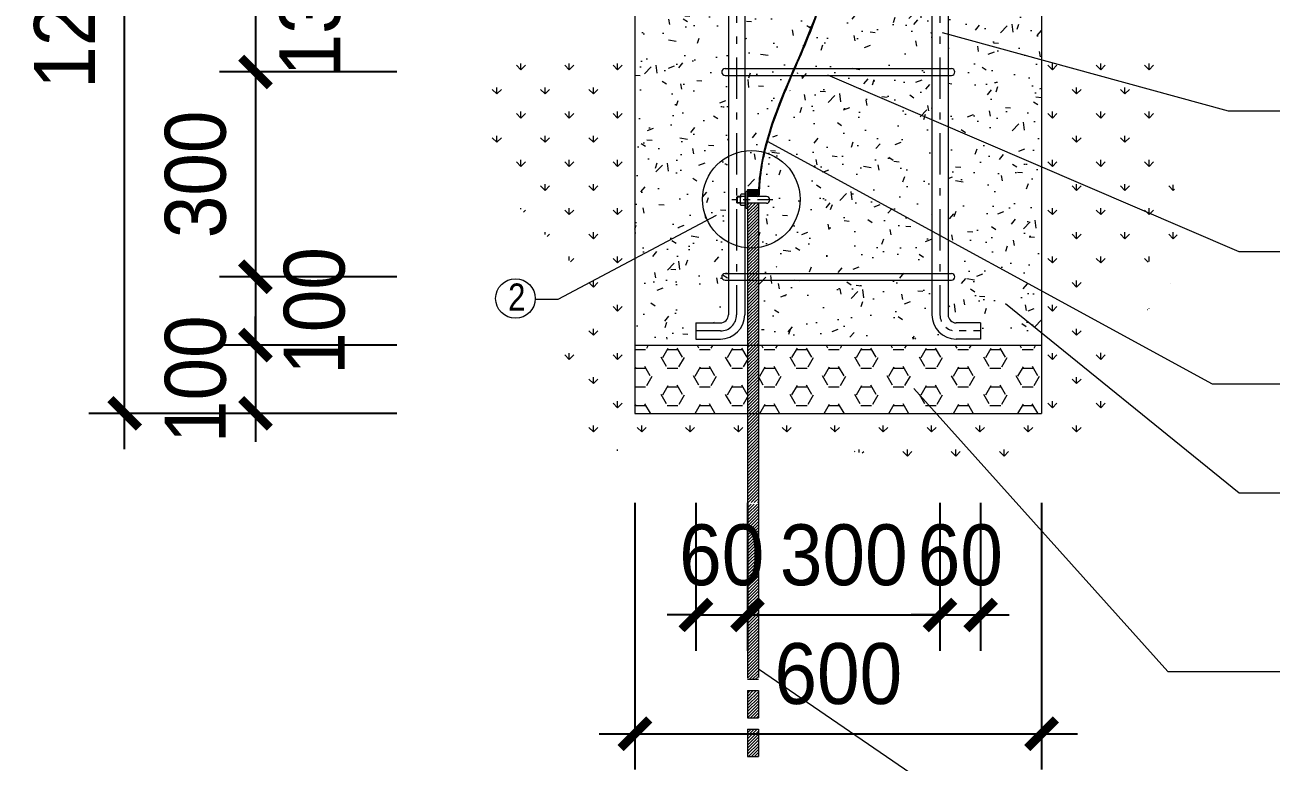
# Model space of a CAD drawing. Header units: inches. Extents: x 245672 to 1592568, y 1207716 to 2415717.
# Drawn here: x 612663.45 to 612680.84, y 1207734.3 to 1207744.6 of the extents above; entities that cross this region are included whole.
import ezdxf

# ---------------------------------------------------------------- set-up
doc = ezdxf.new("R2010")
doc.units = ezdxf.units.IN
doc.header["$MEASUREMENT"] = 0
doc.linetypes.add('DUONGTAM', pattern=[10.5, 6, -2, 0.5, -2])
doc.layers.add('A', color=7, linetype='Continuous', lineweight=18)
doc.layers.add('KHUNG 1', color=7, linetype='Continuous', lineweight=15)
doc.styles.add('ARIAL_0.9', font='arial.ttf', dxfattribs={"width": 0.9})
doc.styles.add('KYTHUAT02', font='', dxfattribs={"height": 24})
doc.styles.get('KYTHUAT02').set_extended_font_data('VNI-Helve-Condense')
doc.dimstyles.new('A3-1', dxfattribs={"dimscale": 0.5, "dimtxt": 1.7, "dimasz": 0.8, "dimexe": 1, "dimexo": 2.5, "dimgap": 0.8, "dimtad": 1, "dimdec": 3, "dimdsep": 46, "dimtxsty": 'ARIAL_0.9', "dimblk": 'ARCHTICK', "dimcen": 0.5, "dimdle": 1, "dimclrd": 256, "dimclre": 256, "dimclrt": 256, "dimazin": 0, "dimtfac": 1, "dimtdec": 3, "dimtix": 1, "dimtmove": 2, "dimatfit": 3, "dimldrblk": 'DOT', "dimfxl": 1, "dimlwd": -1, "dimlwe": -1, "dimarcsym": 0})

# ---------------------------------------------------------------- blocks, each defined once
blk = doc.blocks.new('CT MONG TRU')
at = {"linetype": 'Continuous', "lineweight": 5}
h = blk.add_hatch(dxfattribs=at)
h.set_pattern_fill('AR-CONC,_O', color=8, scale=0.3940990616333282, angle=-1.27e-14)
h.set_pattern_definition([(49.99999999999996, (-18305.71639937162, 1198.369925156236), (71.7988070953037, -6.281578654175084), [7.507587124114903, -82.58345836526394]), (355, (-18305.71639937162, 1198.369925156236), (-13.88916464631705, 75.29524367868106), [6.00606969929195, -66.0667666922115]), (100.4509999999996, (-18299.73318739235, 1197.846463084221), (57.90990202060843, 69.01332234631352), [6.380463807843599, -70.18510188627951]), (46.18419999999995, (-18305.71639937162, 1218.390157476068), (106.831995644051, -16.56884198716847), [11.26138068617235, -123.8751875478962]), (96.63559999999949, (-18296.81374096125, 1217.009431421757), (93.56078603092274, 97.51017940037305), [9.570695711765149, -105.2776528294171]), (351.1840000000001, (-18305.71639937162, 1218.390157476068), (93.56093237870161, 97.51000677337724), [9.009104548937886, -99.10015003831674]), (20.99999999999995, (-18295.70628318191, 1213.38509939611), (59.75128187277452, -40.3027448849019), [7.50758712411492, -82.58345836526402]), (326, (-18295.70628318191, 1213.38509939611), (24.35612137884409, 72.5883046129573), [6.006069699291921, -66.0667666922112]), (71.45139999999995, (-18290.72703858465, 1210.026547789574), (84.10723874958394, 32.28572135221892), [6.380463807843633, -70.18510188627998]), (37.49999999999998, (-18305.71639937162, 1198.369925156236), (1.217215642815892, 33.32306147627927), [0, -65.26595739897249, 0, -67.06777830876008, 0, -66.31701959634856]), (7.499999999999932, (-18305.71639937162, 1198.369925156236), (26.33356629396722, 39.48107052970838), [0, -38.23864375215866, 0, -63.76443997414945, 0, -25.27554331785356]), (327.5, (-18328.03895839304, 1198.369925156236), (53.43612632156857, -2.25769263185019), [0, -25.02529041371636, 0, -78.07890609079504, 0, -103.6047023127856]), (317.4999999999999, (-18338.0490745604, 1198.369925156236), (58.37757138474285, 10.02055625686478), [0, -32.53287753783126, 0, -51.85240173722033, 0, -73.57435381632607])])
h.paths.add_polyline_path([(-127.6880959644914, 1088.541605249047), (-131.6290865838528, 1088.541605249047, -1.000000825906526), (-131.6290865838528, 1096.423586472869), (-127.6880959644914, 1096.423586472869), (-127.6880959644914, 1114.552143320441), (-236.4594369679689, 1114.552143320441), (-236.4594369679689, 294.8260951191187), (-165.5216058790684, 294.8260951191187), (-165.5216058790684, 313.7428500801325), (-137.1464734449983, 313.7428500801325, 0.414213562373123), (-127.6880959644914, 323.2012275606394), (-127.6880959644914, 379.1632943153381), (-131.6290865838528, 379.1632943153381, -1), (-131.6290865838528, 387.0452755540609), (-127.6880959644914, 387.0452755540609), (-127.6880959644914, 615.6227313131094), (-131.6290865838528, 615.6227313131094, -1.000000825906526), (-131.6290865838528, 623.5047125220299), (-127.6880959644914, 623.5047125220299), (-127.6880959644914, 852.0821682810783), (-131.6290865838528, 852.0821682810783, -1.000000825906526), (-131.6290865838528, 859.9641495049), (-127.6880959644914, 859.9641495049)])
edge = h.paths.add_edge_path()
edge.add_spline(control_points=[(-19.4513978511095, 1096.423586472869), (-18.58307502418756, 1102.461074262857), (-17.69263436645269, 1108.504854813218), (-16.79817713797092, 1114.552143320441)], knot_values=[82.32454940907334, 82.32454940907334, 82.32454940907334, 82.32454940907334, 84.6024894954641, 84.6024894954641, 84.6024894954641, 84.6024894954641], degree=3, periodic=0)
edge.add_line((-16.79817713797092, 1114.552143320441), (-108.7713410065626, 1114.552143320441))
edge.add_line((-108.7713410258293, 1114.552143320441), (-108.7713410258293, 1096.423586485992))
edge.add_line((-108.7713410258293, 1096.423586472869), (-19.45139786071374, 1096.423586472869))
edge = h.paths.add_edge_path()
edge.add_spline(control_points=[(-11.22041890025139, 1114.552143320441), (-12.11586678028107, 1108.499692082405), (-13.00737216323614, 1102.455890744925), (-13.87682240456343, 1096.423586472869)], knot_values=[82.4235550418777, 82.4235550418777, 82.4235550418777, 82.4235550418777, 84.70391286946223, 84.70391286946223, 84.70391286946223, 84.70391286946223], degree=3, periodic=0)
edge.add_line((-13.87682240456343, 1096.423586472869), (108.7713410197177, 1096.423586472869))
edge.add_line((108.7713410109282, 1096.423586472869), (108.7713410109282, 1114.552143307318))
edge.add_line((108.7713410109282, 1114.552143320441), (-11.22041888316747, 1114.552143320441))
edge = h.paths.add_edge_path()
edge.add_line((108.7713410109282, 1088.541605249047), (-14.99977619390148, 1088.541605249047))
edge.add_spline(control_points=[(-14.99977619200945, 1088.541605249047), (-15.81044188886881, 1082.776686027646), (-16.59365708380938, 1077.023441687226), (-20.38457971066236, 1047.617850586772), (-22.6652000695467, 1024.19242221117), (-24.09604644030333, 989.1227089464664), (-24.2421116232872, 977.4449125379324), (-23.73640203475952, 954.0649757236242), (-23.06966435164213, 942.3742860406637), (-20.65091572701931, 916.4751629829407), (-18.76500111818314, 902.2395919412374), (-15.34293293952942, 878.6412988603115), (-13.91318738460541, 869.3072220236063), (-12.51208402216434, 859.9641495049)], knot_values=[52.30144931786084, 52.30144931786084, 52.30144931786084, 52.30144931786084, 54.48455246113113, 54.48455246113113, 63.487133585918, 63.487133585918, 67.98842414831144, 67.98842414831144, 72.48971471070487, 72.48971471070487, 77.9012907011634, 77.9012907011634, 81.42950585847946, 81.42950585847946, 81.42950585847946, 81.42950585847946], degree=3, periodic=0)
edge.add_line((-12.51208402216434, 859.9641495049), (108.7713410212018, 859.9641495049))
edge.add_line((108.7713410109282, 859.9641495049), (108.7713410109282, 1088.541605252113))
edge = h.paths.add_edge_path()
edge.add_line((-20.57147535681725, 1088.541605249047), (-108.7713410020224, 1088.541605249047))
edge.add_line((-108.7713410258293, 1088.541605249047), (-108.7713410258293, 859.9641495018351))
edge.add_line((-108.7713410258293, 859.9641495049), (-18.09185464426986, 859.9641495049))
edge.add_spline(control_points=[(-18.09185461699963, 859.9641495049), (-22.10236436873674, 886.6783671081066), (-33.06818334758282, 955.9727835655212), (-28.30075540393591, 1031.30072684586), (-21.617885440588, 1081.078075692058), (-20.57147535681725, 1088.541605249047)], knot_values=[52.40460813171924, 52.40460813171924, 52.40460813171924, 52.40460813171924, 62.50412394350065, 78.5139923290543, 81.33278171510537, 81.33278171510537, 81.33278171510537, 81.33278171510537], degree=3, periodic=0)
edge = h.paths.add_edge_path()
edge.add_line((-16.91723902523518, 852.0821682810783), (-108.771341000509, 852.0821682810783))
edge.add_line((-108.7713410258293, 852.0821682810783), (-108.7713410258293, 623.5047125338662))
edge.add_line((-108.7713410258293, 623.5047125220299), (-45.4668572794179, 623.5047125220299))
edge.add_spline(control_points=[(-45.46685724705458, 623.5047125220299), (-30.69409367442131, 658.0986092239618), (-1.284347325563431, 731.65340693295), (-10.73078161478043, 810.1754933595657), (-16.91723902523518, 852.0821682810783)], knot_values=[21.49467846649953, 21.49467846649953, 21.49467846649953, 21.49467846649953, 35.55567855554222, 51.4109634958385, 51.4109634958385, 51.4109634958385, 51.4109634958385], degree=3, periodic=0)
edge = h.paths.add_edge_path()
edge.add_spline(control_points=[(-11.33955681324005, 852.0821682810783), (-9.892772532999516, 842.257523342967), (-8.511119209229946, 832.4265682846308), (-4.856427319347858, 802.2898009866476), (-3.206144355237484, 782.0049985051155), (-3.666526950895786, 751.7916388958693), (-4.310090504586697, 741.7562668323517), (-6.8705083578825, 721.7955656051636), (-8.815990887582302, 711.9026013612747), (-13.99644834548235, 691.2623158544302), (-17.34461863338947, 680.5237199515104), (-26.58263345062733, 654.2757925093174), (-32.92799808084965, 638.8559413999319), (-39.4648914411664, 623.5047125220299)], knot_values=[21.78789284123105, 21.78789284123105, 21.78789284123105, 21.78789284123105, 25.49632252941146, 25.49632252941146, 33.16446823826972, 33.16446823826972, 36.99854109269885, 36.99854109269885, 40.83261394712797, 40.83261394712797, 45.08627008805878, 45.08627008805878, 51.30953023813171, 51.30953023813171, 51.30953023813171, 51.30953023813171], degree=3, periodic=0)
edge.add_line((-39.4648914411664, 623.5047125220299), (108.7713410092402, 623.5047125220299))
edge.add_line((108.7713410109282, 623.5047125220299), (108.7713410109282, 852.0821682692422))
edge.add_line((108.7713410109282, 852.0821682810783), (-11.3395568319832, 852.0821682810783))
edge = h.paths.add_edge_path()
edge.add_line((-108.7713410258293, 615.6227313131094), (-108.7713410258293, 466.6705687371867))
edge.add_line((-108.7713410258293, 466.6705687195063), (-105.5766911185928, 466.6705687195063))
edge.add_line((-105.5766911059618, 466.6705687195063), (-105.5766911059618, 469.0163106608161))
edge.add_line((-105.5766911059618, 469.0163106620312), (-91.49436981699549, 469.0163106620312))
edge.add_spline(control_points=[(-92.96552113443613, 460.7590827941895), (-92.63342399895191, 467.5505106449127), (-90.00787480920553, 521.2433184534311), (-67.71902564167976, 571.7111874222755), (-48.84544519335032, 615.6227313131094)], knot_values=[0, 0, 0, 0, 2.583731400876506, 20.42689645168787, 20.42689645168787, 20.42689645168787, 20.42689645168787], degree=3, periodic=0)
edge.add_line((-48.84544519335032, 615.6227313131094), (-108.7713410021388, 615.6227313131094))
edge = h.paths.add_edge_path()
edge.add_spline(control_points=[(-42.83707118779421, 615.6227313131094), (-47.57718347758055, 604.5836951881647), (-52.35741735994816, 593.5711167007685), (-64.62287295609713, 563.9923722296953), (-71.72790660709143, 545.4094805270433), (-79.7847475707531, 517.2642380148172), (-82.03763122856617, 507.8376436233521), (-84.56063206493855, 493.5984288454056), (-85.25897011905909, 488.8354074954987), (-86.33626540750265, 479.2696661800146), (-86.69774717092514, 474.4528198540211), (-87.1527693644166, 466.6458378732204), (-87.29718456417322, 463.7106063067913), (-87.44154081493616, 460.7590827941895)], knot_values=[0.0341787688791016, 0.0341787688791016, 0.0341787688791016, 0.0341787688791016, 4.515293789385733, 4.515293789385733, 12.05704516847842, 12.05704516847842, 15.82792085802476, 15.82792085802476, 17.71335870279793, 17.71335870279793, 19.5987965475711, 19.5987965475711, 20.72205009115662, 20.72205009115662, 20.72205009115662, 20.72205009115662], degree=3, periodic=0)
edge.add_line((-87.44154081493616, 460.7590827941895), (-83.50714366210742, 460.7590827941895))
edge.add_arc((-83.50714363902807, 456.8180921673775), 3.940990616333291, -90, 90, ccw=False)
edge.add_line((-83.50714363902807, 452.8771015703678), (-87.44813425507162, 452.8771015703678))
edge.add_line((-87.44813425838947, 452.8771015703678), (-87.44813425838947, 439.0305048995087))
edge.add_line((-87.44813425838947, 439.030504912138), (-92.96552112069912, 439.030504912138))
edge.add_line((-92.96552113443613, 439.030504912138), (-92.96552113443613, 387.0452755675906))
edge.add_line((-92.96552113443613, 387.0452755540609), (108.7713410075814, 387.0452755540609))
edge.add_line((108.7713410109282, 387.0452755540609), (108.7713410109282, 615.622731301273))
edge.add_line((108.7713410109282, 615.6227313131094), (-42.83707117618198, 615.6227313131094))
h.paths.add_polyline_path([(-92.96552113443613, 379.1632943153381), (-92.96552113443613, 294.8260951191187), (137.14647346735, 294.8260951191187, -0.4142135623730951), (108.7713410109282, 323.2012275606394), (108.7713410109282, 379.1632943153381)])
h.paths.add_polyline_path([(127.6880959719419, 323.2012275606394, 0.4142135623730397), (137.14647346735, 313.7428500801325), (165.5216059014201, 313.7428500801325), (165.5216059014201, 294.8260951191187), (236.4594369754195, 294.8260951191187), (236.4594369754195, 1114.552143320441), (127.6880959719419, 1114.552143320441)])
at = {"lineweight": 5, "ltscale": 0.15}
h = blk.add_hatch(dxfattribs=at)
h.set_pattern_fill('GRASS', color=8, scale=39.72518541263953, style=0)
h.set_pattern_definition([(90, (-2139502.385967389, -328397.1228756458), (-28.0899479817597, 28.0899479817597), [7.448472264869921, -48.73142373837462]), (45, (-2139502.385967389, -328397.1228756458), (-28.08994798917031, 28.08994798917031), [7.448472264869959, -32.27671314776981]), (135, (-2139502.385967389, -328397.1228756458), (-28.08994798917031, -28.08994798917031), [7.448472264869921, -32.27671314776959])])
edge = h.paths.add_edge_path()
edge.add_line((-236.4594369679689, 629.9679371416569), (-398.1472178831465, 629.967937141717))
edge.add_spline(control_points=[(-398.1472178921103, 629.9679371416569), (-405.3537772148848, 581.5987246632576), (-413.97742716223, 521.1351600587368), (-373.6391456350684, 443.2695350795984), (-326.7329348474741, 405.9100462049246), (-307.0508752688766, 378.8506761491299)], knot_values=[0.2051357646268498, 0.2051357646268498, 0.2051357646268498, 0.2051357646268498, 14.16663898225254, 17.69092517359614, 27.1772999666376, 27.1772999666376, 27.1772999666376, 27.1772999666376], degree=3, periodic=0)
edge.add_line((-307.0508752688766, 378.8506761491299), (-236.4594369717814, 405.1142750109283))
edge.add_line((-236.4594369679689, 405.1142749935389), (-236.4594369682019, 629.9679371232577))
edge = h.paths.add_edge_path()
edge.add_line((-236.4594369679689, 405.1142749935389), (-307.050875265064, 378.8506761318004))
edge.add_spline(control_points=[(-307.0508752688766, 378.8506761491299), (-292.7615844756365, 359.2054146081209), (-281.7875932008028, 326.8794487416744), (-345.7211755290627, 276.2601497173309), (-265.3251809030771, 235.2860671132803), (-309.4854463711381, 187.8258505016565), (-275.5019604936242, 156.7267913669348), (-201.2354631796479, 180.6597577482462), (-141.5056311860681, 183.1812096089125), (-105.5766911059618, 180.9094685614109)], knot_values=[27.1772999666376, 27.1772999666376, 27.1772999666376, 27.1772999666376, 34.06446376292407, 38.56510680871754, 45.19721096998472, 50.03665508654404, 50.98159718038927, 58.10877972005979, 70.13744396563399, 70.13744396563399, 70.13744396563399, 70.13744396563399], degree=3, periodic=0)
edge.add_line((-105.5766911059618, 180.9094685614109), (-105.5766911064566, 208.4395808007812))
edge.add_line((-105.5766911059618, 208.4395808130503), (-236.4594369805709, 208.4395808131104))
edge.add_line((-236.4594369679689, 208.4395808130503), (-236.4594369684637, 405.1142750067992))
edge = h.paths.add_edge_path()
edge.add_spline(control_points=[(-92.96552113443613, 179.9551122635603), (15.88902965188026, 170.4112947434187), (129.8802712857723, 122.2613009214401), (363.3071870580316, 202.9463232457638), (271.1010510697961, 249.0679180473089), (324.0776838585734, 275.5491832047701), (324.8212416172028, 287.8899516314268)], knot_values=[71.55160680454895, 71.55160680454895, 71.55160680454895, 71.55160680454895, 108.3355390152874, 114.7098719758952, 120.165110908067, 124.7203010136333, 124.7203010136399, 124.7203010136399, 124.7203010136399], degree=3, periodic=0)
edge.add_line((324.8212416172028, 287.8899516314268), (236.4594369906117, 263.5104823397305))
edge.add_line((236.4594369754195, 263.5104823410511), (236.4594369751867, 208.439580807475))
edge.add_line((236.4594369754195, 208.4395808130503), (-92.96552113562967, 208.4395808131104))
edge.add_line((-92.96552113443613, 208.4395808130503), (-92.96552113466896, 179.9551122585435))
edge = h.paths.add_edge_path()
edge.add_line((236.4594369754195, 263.5104823410511), (324.8212416022434, 287.8899516329893))
edge.add_spline(control_points=[(324.8212416172028, 287.8899516314268), (325.4713330641389, 298.679467305541), (250.2530254051089, 346.8109563887119), (409.3523982837796, 386.5484558045864), (398.3938821181655, 446.9050556570292), (392.8774646371603, 464.1616875231266)], knot_values=[124.7203010136333, 124.7203010136399, 124.7203010136399, 124.7203010136399, 128.702897018859, 142.1280527629322, 147.178809588987, 147.178809588987, 147.178809588987, 147.178809588987], degree=3, periodic=0)
edge.add_line((392.8774646371603, 464.1616875231266), (236.4594370007687, 491.6718776699163))
edge.add_line((236.4594369754195, 491.6718776524067), (236.4594369754195, 263.5104823496495))
edge = h.paths.add_edge_path()
edge.add_spline(control_points=[(392.8774646371603, 464.1616875231266), (390.0204351842403, 473.0991374403238), (378.9617021307349, 501.7086794525385), (372.2751549482346, 530.5237566530704), (371.5369496569037, 549.1932471990585)], knot_values=[147.178809588987, 147.178809588987, 147.178809588987, 147.178809588987, 149.7946668816385, 155.3663855707101, 155.3663855707101, 155.3663855707101, 155.3663855707101], degree=3, periodic=0)
edge.add_line((371.5369496569037, 549.1932471990585), (236.459436992096, 586.3759543821726))
edge.add_line((236.4594369754195, 586.375954374671), (236.4594369756523, 491.671877646324))
edge.add_line((236.4594369754195, 491.6718776524067), (392.877464611549, 464.1616875056772))
edge = h.paths.add_edge_path()
edge.add_spline(control_points=[(371.5369496569037, 549.1932471990585), (370.8649865165353, 566.1874488890171), (374.2644298449159, 588.3557961434126), (386.0864376202226, 607.6110106110573), (389.6163148507476, 612.6583767235279)], knot_values=[155.3663855707101, 155.3663855707101, 155.3663855707101, 155.3663855707101, 160.4381314210603, 162.2998808903821, 162.2998808903821, 162.2998808903821, 162.2998808903821], degree=3, periodic=0)
edge.add_line((389.6163148507476, 612.6583767235279), (331.1454514369544, 629.9679371616347))
edge.add_line((331.1454514414072, 629.9679371416569), (236.4594369928236, 629.9679371416569))
edge.add_line((236.4594369754195, 629.9679371416569), (236.4594369754195, 586.3759543826873))
edge.add_line((236.4594369754195, 586.375954374671), (371.5369496402273, 549.1932471912569))
edge = h.paths.add_edge_path()
edge.add_spline(control_points=[(389.6163148507476, 612.6583767235279), (393.7363259270787, 618.5495742857456), (398.3406229615211, 624.2732707262039), (403.0288527607918, 629.9679371416569)], knot_values=[162.2998808903821, 162.2998808903821, 162.2998808903821, 162.2998808903821, 164.4728823748375, 164.4728823748375, 164.4728823748375, 164.4728823748375], degree=3, periodic=0)
edge.add_line((403.0288527607918, 629.9679371416569), (331.1454514313082, 629.9679371416569))
edge.add_line((331.1454514414072, 629.9679371416569), (389.6163148547057, 612.65837670373))
h.paths.add_polyline_path([(122.1375565007329, 177.3723700046539), (161.6137678921223, 177.3723700046539), (161.6137678921223, 147.0252054184675), (122.1375565007329, 147.0252054184675)], flags=24)
at = {"linetype": 'Continuous', "lineweight": 5}
h = blk.add_hatch(dxfattribs=at)
h.set_pattern_fill('ANSI31,_O', scale=0.7881981232666568, angle=-1.27e-14)
h.set_pattern_definition([(44.99999999999999, (343.7614010646939, -312.1155014485121), (-1.769555255270154, 1.769555255270154), [])])
h.paths.add_polyline_path([(-92.96552113443613, 452.8771015703678), (-105.5766911059618, 452.8771015703678), (-105.5766911059618, 183.6280332505703), (-92.96552113443613, 183.6280332505703)])
h.paths.add_polyline_path([(-92.96552113443613, 183.6280332505703), (-105.5766911059618, 183.6280332505703), (-105.5766911059618, 104.8082208931446), (-92.96552113443613, 104.8082208931446)])
h = blk.add_hatch(dxfattribs=at)
h.set_pattern_fill('HEX,_O', color=8, scale=3.940990616333291, angle=-1.27e-14)
h.set_pattern_definition([(360, (-18305.71639937162, 1190.803223162889), (5.3e-15, 21.67253205677697), [12.51264520685817, -25.02529041371636]), (119.9999999999999, (-18305.71639937162, 1190.803223162889), (-18.76896332550147, -10.83626602838848), [12.51264520685788, -25.02529041371575]), (59.99999999999997, (-18293.20375414193, 1190.803223162889), (-18.76896332550147, 10.83626602838849), [12.51264520685817, -25.02529041371635])])
h.paths.add_polyline_path([(-105.5766911059618, 287.2593931406736), (-236.4594369679689, 287.2593931406736), (-236.4594369679689, 208.4395808130503), (-105.5766911059618, 208.4395808130503)])
h.paths.add_polyline_path([(-92.96552113443613, 287.2593931406736), (-92.96552113443613, 208.4395808130503), (236.4594369754195, 208.4395808130503), (236.4594369754195, 287.2593931406736)])
at = {"linetype": 'Continuous'}
h = blk.add_hatch(dxfattribs=at)
h.set_pattern_fill('ANSI31,_O', scale=0.7881981232666568, angle=-1.27e-14)
h.set_pattern_definition([(44.99999999999999, (343.7614010646939, -314.1301966011524), (-1.769555255270154, 1.769555255270154), [])])
h.paths.add_polyline_path([(-92.96552113443613, 102.7935257703066), (-105.5766911059618, 102.7935257703066), (-105.5766911059618, -28.24978265166283), (-92.96552113443613, -28.24978265166283)])
h.paths.add_polyline_path([(-92.96552113443613, -28.24978265166283), (-105.5766911059618, -28.24978265166283), (-105.5766911059618, -100.9528106600046), (-92.96552113443613, -100.9528106600046)])
h.paths.add_polyline_path([(-92.96552113443613, -114.2586564570665), (-105.5766911059618, -114.2586564570665), (-105.5766911059618, -145.8600104004145), (-92.96552113443613, -145.8600104004145)])
h.paths.add_polyline_path([(-92.96552113443613, -159.1658562272787), (-105.5766911059618, -159.1658562272787), (-105.5766911059618, -190.7672101855278), (-92.96552113443613, -190.7672101855278)])
at = {"layer": 'A', "linetype": 'Continuous', "ltscale": 16}
h = blk.add_hatch(dxfattribs=at)
h.set_pattern_fill('ANSI31', color=256, scale=0.3940990616333282, angle=-1.27e-14, style=0)
h.set_pattern_definition([(44.99999999999999, (-13696.25585947931, -3734.325293898582), (-0.8847776276350771, 0.8847776276350771), [])])
h.paths.add_polyline_path([(-105.5766911059618, 469.0163106620312), (-105.5766911059618, 460.7590827941895), (-92.96552113443613, 460.7590827941895), (-92.96552113443613, 469.0163106620312)])
at = {"color": 7, "linetype": 'DUONGTAM', "lineweight": 5, "ltscale": 8}
blk.add_line((118.2297184914351, 1240.979122281075), (118.2297184914351, 323.2012275606394), dxfattribs=at)
at = {"color": 251}
for p, q in [((453.6113815382123, 560.1623966991901), (121.255516640842, 651.2910761386156)), ((466.1288586780429, 396.4560083150864), (-12.21134680509567, 601.8384441882372)), ((2271.846755631268, 560.1623966991901), (453.6113815382123, 560.1623966991901)), ((435.2146581560373, 242.4632014483213), (-82.39609012007713, 524.9638274461031)), ((2271.846755631268, 396.4560083150864), (466.1288586780429, 396.4560083150864)), ((466.1288586780429, 115.6803731769323), (194.3818199187517, 336.0052933841944)), ((87.8688570857048, 237.2097386270761), (383.0205207616091, -92.02171482145786)), ((2271.846755631268, 242.4632014483213), (435.2146581560373, 242.4632014483213)), ((2271.846755631268, 115.6803731769323), (466.1288586780429, 115.6803731769323)), ((-92.96552113443613, -89.04345332086086), (249.8254659846425, -323.085044503212)), ((383.0205207616091, -92.02171482145786), (2271.846755631268, -92.02171482145786))]:
    blk.add_line(p, q, dxfattribs=at)
at = {"color": 7, "linetype": 'DUONGTAM', "lineweight": 5, "ltscale": 3}
blk.add_line((-76.04469963908195, 456.8180921673775), (-123.7199180871248, 456.8180921673775), dxfattribs=at)
at = {"color": 7, "lineweight": 5}
for p, q in [((-141.8316535279155, 438.4923343211412), (-326.0180173814297, 341.0645606070757)), ((-326.0180173814297, 341.0645606070757), (-352.4216242656112, 341.0645606070757))]:
    blk.add_line(p, q, dxfattribs=at)
at = {"color": 7, "linetype": 'DUONGTAM', "lineweight": 5}
blk.add_line((165.5216059014201, 304.2844725996256), (137.14647346735, 304.2844725996256), dxfattribs=at)
at = {"color": 7, "linetype": 'DUONGTAM', "lineweight": 5, "ltscale": 8}
blk.add_lwpolyline([(-118.2297184839845, 1240.979122281075), (-118.2297184839845, 323.2012275606394, -0.4142135623730951), (-137.1464734449983, 304.2844725996256), (-165.5216058790684, 304.2844725996256)], format="xyb", dxfattribs=at)
at = {"color": 7, "linetype": 'Continuous', "lineweight": 9}
for centre, radius in [((-101.0890884697437, 457.5036709457636), 56.72532273925258), ((-375.440651319921, 342.1153900325298), 23.04299999428273)]:
    blk.add_circle(centre, radius, dxfattribs=at)
at = {"color": 7, "linetype": 'DUONGTAM', "lineweight": 5}
blk.add_arc((137.14647346735, 323.2012275606394), 18.91675495839978, 180, 270, dxfattribs=at)
at = {"layer": 'A', "linetype": 'Continuous', "ltscale": 16}
for p, q in [((-127.6880959644914, 1201.569216132164), (-127.6880959644914, 323.2012275606394)), ((-108.7713410258293, 1201.569216132164), (-108.7713410258293, 323.2012275606394)), ((108.7713410109282, 1201.569216132164), (108.7713410109282, 323.2012275606394)), ((127.6880959719419, 1201.569216132164), (127.6880959719419, 323.2012275606394)), ((-236.4594369679689, 1161.844030722976), (-236.4594369679689, 208.4395808130503)), ((236.4594369754195, 1161.844030722976), (236.4594369754195, 208.4395808130503)), ((-131.6290865838528, 609.6324255615473), (131.6290865913033, 609.6324255615473)), ((-131.6290865838528, 601.7504443079233), (131.6290865913033, 601.7504443079233)), ((-105.5766911059618, 466.6705687195063), (-107.218770518899, 466.6705687195063)), ((-107.218770518899, 446.9656156301498), (-107.218770518899, 466.6705687195063)), ((-105.5766911059618, 469.0163106620312), (-105.5766911059618, -98.9381155371666)), ((-105.5766911059618, 469.0163106620312), (-92.96552113443613, 469.0163106620312)), ((-92.96552113443613, 469.0163106620312), (-92.96552113443613, 460.7590827941895)), ((-118.056494705379, 460.1022510230541), (-117.3996629714966, 460.7590827941895)), ((-118.056494705379, 453.533933326602), (-118.056494705379, 460.1022510230541)), ((-113.7870882153511, 460.1022510230541), (-118.056494705379, 460.1022510230541)), ((-117.3996629714966, 452.8771015703678), (-118.056494705379, 453.533933326602)), ((-113.7870882153511, 453.533933326602), (-118.056494705379, 453.533933326602)), ((-117.3996629714966, 452.8771015703678), (-117.3996629714966, 460.7590827941895)), ((-113.7870882153511, 460.7590827941895), (-117.3996629714966, 460.7590827941895)), ((-113.7307409569621, 460.1022510230541), (-117.3996629714966, 460.1022510230541)), ((-113.7870882153511, 452.8771015703678), (-117.3996629714966, 452.8771015703678)), ((-113.7870882153511, 462.4011622220278), (-113.7870882153511, 461.7443304657936)), ((-113.7870882153511, 459.7738351523876), (-113.7870882153511, 461.7443304657936)), ((-113.7870882153511, 453.8623492121696), (-113.7870882153511, 459.7738351523876)), ((-113.7870882153511, 451.8918539136648), (-113.7870882153511, 453.8623492121696)), ((-113.7870882153511, 451.2350221425295), (-113.7870882153511, 451.8918539136648)), ((-107.218770518899, 463.3864098638296), (-112.8018405884504, 463.3864098638296)), ((-107.218770518899, 460.7590827941895), (-112.8018405884504, 460.7590827941895)), ((-107.218770518899, 452.8771015703678), (-112.8018405884504, 452.8771015703678)), ((-107.218770518899, 450.2497745156288), (-112.8018405884504, 450.2497745156288)), ((-83.50714363902807, 460.7590827941895), (-105.5766911059618, 460.7590827941895)), ((-83.50714363902807, 452.8771015703678), (-105.5766911059618, 452.8771015703678)), ((-92.96552113443613, 452.8771015703678), (-92.96552113443613, -98.9381155371666)), ((-105.5766911059618, 446.9656156301498), (-107.218770518899, 446.9656156301498)), ((-131.6290865838528, 371.2813130915165), (131.6290865913033, 371.2813130915165)), ((-131.6290865838528, 363.3993318378925), (131.6290865913033, 363.3993318378925)), ((-165.5216058790684, 313.7428500801325), (-137.1464734449983, 313.7428500801325)), ((-165.5216058790684, 313.7428500801325), (-165.5216058790684, 294.8260951191187)), ((165.5216059014201, 313.7428500801325), (137.14647346735, 313.7428500801325)), ((165.5216059014201, 313.7428500801325), (165.5216059014201, 294.8260951191187)), ((-165.5216058790684, 294.8260951191187), (-137.1464734449983, 294.8260951191187)), ((165.5216059014201, 294.8260951191187), (137.14647346735, 294.8260951191187)), ((-236.4594369679689, 287.8899516314268), (236.4594369754195, 287.8899516314268)), ((-236.4594369679689, 208.4395808130503), (236.4594369754195, 208.4395808130503)), ((-105.5766911059618, -100.9528106600046), (-92.96552113443613, -100.9528106600046)), ((-105.5766911059618, -114.2586564570665), (-105.5766911059618, -145.8600104004145)), ((-105.5766911059618, -114.2586564570665), (-92.96552113443613, -114.2586564570665)), ((-92.96552113443613, -114.2586564570665), (-92.96552113443613, -145.8600104004145)), ((-105.5766911059618, -145.8600104004145), (-92.96552113443613, -145.8600104004145)), ((-105.5766911059618, -159.1658562272787), (-92.96552113443613, -159.1658562272787)), ((-105.5766911059618, -159.1658562272787), (-105.5766911059618, -190.7672101855278)), ((-92.96552113443613, -159.1658562272787), (-92.96552113443613, -190.7672101855278)), ((-105.5766911059618, -190.7672101855278), (-92.96552113443613, -190.7672101855278))]:
    blk.add_line(p, q, dxfattribs=at)
for centre, radius, start, end in [((-131.6290865838528, 605.6914349347353), 3.940990616333291, 90, 270), ((131.6290865913033, 605.6914349347353), 3.940990616333291, 270, 90), ((-112.8018405884504, 462.4011622220278), 0.9852476540833238, 90, 180), ((-112.8018405884504, 461.7443304657936), 0.9852476540833238, 180, 270), ((-112.8018405884504, 459.7738351523876), 0.9852476540833238, 90, 180), ((-112.8018405884504, 453.8623492121696), 0.9852476540833238, 180, 270), ((-112.8018405884504, 451.8918539136648), 0.9852476540833238, 90, 180), ((-112.8018405884504, 451.2350221425295), 0.9852476540833238, 180, 270), ((-101.6357004791498, 469.9547275602818), 18.06287365819425, 250.9887346611715, 251.9955467543255), ((-83.50714363902807, 456.8180921673775), 3.940990616333291, 270, 90), ((-131.6290865838528, 367.3403224647045), 3.940990616333291, 90, 270), ((131.6290865913033, 367.3403224647045), 3.940990616333291, 270, 90), ((-137.1464734449983, 323.2012275606394), 9.45837747919989, 270, 0), ((-137.1464734449983, 323.2012275606394), 28.37513243759965, 270, 0), ((137.14647346735, 323.2012275606394), 28.37513243759965, 180, 270), ((137.14647346735, 323.2012275606394), 9.45837747919989, 180, 270)]:
    blk.add_arc(centre, radius, start, end, dxfattribs=at)
for points, knots in [([(-92.89373357594013, 460.6930249631405), (-92.55940429121256, 467.5386932492256), (-87.95857627689838, 561.7444535493851), (26.12082466483116, 710.1278480738401), (-36.27846490591764, 915.4372263252735), (-20.00380017608404, 1113.400891259313), (1.200371831655502, 1285.389781728387), (-35.55901235342026, 1484.969427570701), (-49.80444580316544, 1591.538402765989), (-46.77423517405987, 1673.173100218177)], [0, 0, 0, 0, 20.52784179243823, 282.4911846176419, 496.5975825414791, 623.7965805516252, 879.2475700440851, 1010.922485984664, 1227.518498180047, 1227.518498180047, 1227.518498180047, 1227.518498180047]), ([(-91.89492400735617, 460.6442450582981), (-91.66001921147108, 465.4541152119637), (-91.42539917677641, 470.2563084810972), (-90.88127306848764, 477.8066207915545), (-90.64320893585682, 480.5705841183662), (-90.05623257905245, 486.0803515315056), (-89.71082343906164, 488.8271422982216), (-88.5284923017025, 497.0447144806385), (-87.54546351730824, 502.4927028864622), (-84.08928938955069, 518.7570186555386), (-81.10898633301258, 529.4937392622232), (-68.75056514889002, 567.6853493154049), (-56.70989803224802, 594.7054632902145), (-33.54400616139174, 648.7471563071012), (-22.41806511580944, 675.7693662643433), (-13.68864424526691, 709.8727461844683), (-12.24269796907902, 716.4509441703558), (-10.27974909543991, 727.5792403966188), (-9.616949394345284, 732.1105344891548), (-8.562985129654408, 741.2042215913534), (-8.167828723788261, 745.7665788680315), (-7.335460245609283, 759.4955800026655), (-7.251325748860836, 768.7041199207306), (-8.072732143104076, 796.4621262997389), (-10.05170349031687, 815.1440277099609), (-14.28451335430145, 846.7677320986986), (-16.25555574148893, 859.6640440374613), (-20.12031370401382, 885.4581481814384), (-22.01414375007153, 898.3559010773897), (-24.41594198346138, 918.038199082017), (-25.15625710785389, 924.8365816473961), (-26.20733681321144, 936.5639824420214), (-26.57956537604332, 941.4971427470446), (-27.15489350259304, 951.3518776446581), (-27.36093470454216, 956.274433106184), (-27.76025994867086, 971.0301875174046), (-27.73474068194628, 980.8514825254679), (-26.99166194349527, 1010.287590265274), (-25.60747155547142, 1029.874653995037), (-23.04857974499464, 1059.115740567446), (-22.1268600076437, 1068.759234249592), (-20.24750505387783, 1088.061694145203), (-19.2845119908452, 1097.719340547919), (-16.41167408972979, 1126.706692099571), (-14.51795383542776, 1146.050803869963), (-9.590610705316067, 1204.102314099669), (-7.310499601066113, 1242.829011648893), (-8.073699370026588, 1294.921436801553), (-8.615005224943161, 1308.354683279991), (-10.45837021619081, 1334.034952044487), (-11.70747518539429, 1346.283343657851), (-14.71227265149355, 1370.704785242677), (-16.4657084569335, 1382.878550499678), (-20.21116442978382, 1406.988382726908), (-22.20070232450962, 1418.925613597035), (-25.67956173419952, 1439.583380281925), (-27.16564706712961, 1448.340244993567), (-31.98278018087149, 1477.42336076498), (-35.12170703709126, 1497.522934630513), (-44.18243706971407, 1566.345679372549), (-47.89702223241329, 1615.966086626053), (-45.77492336183786, 1673.136006623507)], [0, 0, 0, 0, 14.42317242486591, 14.42317242486591, 22.79899764124936, 22.79899764124936, 31.17482285763282, 31.17482285763282, 47.92647329039972, 47.92647329039972, 81.42977415593354, 81.42977415593354, 167.9552618239561, 167.9552618239561, 254.4807494919787, 254.4807494919787, 275.0421498564049, 275.0421498564049, 289.0693210791543, 289.0693210791543, 303.0964923019039, 303.0964923019039, 331.1508347474029, 331.1508347474029, 387.2595196384009, 387.2595196384009, 425.6943568954847, 425.6943568954847, 464.0693855105476, 464.0693855105476, 484.3429676351738, 484.3429676351738, 499.0924857171945, 499.0924857171945, 513.8420037992151, 513.8420037992151, 543.3410399632567, 543.3410399632567, 602.3391122913395, 602.3391122913395, 631.3508202815703, 631.3508202815703, 660.3625282718014, 660.3625282718014, 718.3859442522636, 718.3859442522636, 834.4327762131877, 834.4327762131877, 874.7942621761911, 874.7942621761911, 911.6706495097072, 911.6706495097072, 948.5470368432236, 948.5470368432236, 985.0650716159844, 985.0650716159844, 1012.176122047035, 1012.176122047035, 1075.661677741032, 1075.661677741032, 1227.518498180047, 1227.518498180047, 1227.518498180047, 1227.518498180047])]:
    blk.add_open_spline(points, degree=3, knots=knots, dxfattribs=at)
at = {"color": 7, "insert": (-383.928412437439, 359.5596469342709), "char_height": 31.52792493066634, "width": 23.64594369799971, "attachment_point": 1, "style": 'KYTHUAT02'}
blk.add_mtext('2', dxfattribs=at)
blk = doc.blocks.new('_ARCHTICK')
at = {"color": 0, "linetype": 'ByBlock', "const_width": 0.3}
blk.add_lwpolyline([(-0.5, -0.5), (0.5, 0.5)], dxfattribs=at)
blk = doc.blocks.new('*D20')
at = {"transparency": 16777216}
for p, q in [((612671.9667328885, 1207737.924353015), (612671.9667328885, 1207734.20060235)), ((612677.6417593706, 1207737.924353015), (612677.6417593706, 1207734.20060235)), ((612671.4667328885, 1207734.70060235), (612678.1417593706, 1207734.70060235))]:
    blk.add_line(p, q, dxfattribs=at)
at = {"layer": 'Defpoints', "color": 0, "transparency": 16777216}
for p in [(612671.9667328885, 1207739.174353015), (612677.6417593706, 1207739.174353015), (612677.6417593706, 1207734.70060235)]:
    blk.add_point(p, dxfattribs=at)
at = {"transparency": 16777216, "xscale": 0.4, "yscale": 0.4, "zscale": 0.4, "rotation": 180}
blk.add_blockref('_ARCHTICK', (612671.9667328885, 1207734.70060235), dxfattribs=at)
at = {"transparency": 16777216, "xscale": 0.4, "yscale": 0.4, "zscale": 0.4}
blk.add_blockref('_ARCHTICK', (612677.6417593706, 1207734.70060235), dxfattribs=at)
at = {"transparency": 16777216, "insert": (612674.8042461295, 1207735.534589389), "char_height": 0.85, "attachment_point": 5, "style": 'ARIAL_0.9'}
blk.add_mtext('600', dxfattribs=at)
blk = doc.blocks.new('_Dot')
at = {"color": 0, "linetype": 'ByBlock', "lineweight": -2}
blk.add_line((-0.5, 0), (-1, 0), dxfattribs=at)
at = {"color": 0, "linetype": 'ByBlock', "const_width": 0.5}
blk.add_lwpolyline([(-0.25, 0, 1), (0.25, 0, 1)], format="xyb", close=True, dxfattribs=at)
blk = doc.blocks.new('*D21')
at = {"transparency": 16777216}
for p, q in [((612664.8463121377, 1207738.674353015), (612664.8463121377, 1207751.115206403)), ((612668.6461645454, 1207750.615206403), (612664.3463121377, 1207750.615206403)), ((612668.646164544, 1207739.174353015), (612664.3463121377, 1207739.174353015))]:
    blk.add_line(p, q, dxfattribs=at)
at = {"layer": 'Defpoints', "color": 0, "transparency": 16777216}
for p in [(612664.8463121377, 1207750.615206403), (612669.8961645454, 1207750.615206403), (612669.896164544, 1207739.174353015)]:
    blk.add_point(p, dxfattribs=at)
at = {"transparency": 16777216, "xscale": 0.4, "yscale": 0.4, "zscale": 0.4}
for p, rotation in [((612664.8463121377, 1207750.615206403), 90), ((612664.8463121377, 1207739.174353015), 270)]:
    blk.add_blockref('_ARCHTICK', p, dxfattribs=dict(at, rotation=rotation))
at = {"transparency": 16777216, "insert": (612664.0123250984, 1207744.894779709), "char_height": 0.85, "attachment_point": 5, "rotation": 90, "style": 'ARIAL_0.9'}
blk.add_mtext('1200', dxfattribs=at)
blk = doc.blocks.new('*D23')
at = {"transparency": 16777216}
for p, q in [((612666.6716165089, 1207746.099188067), (612666.6716165089, 1207743.44137526)), ((612668.6461645445, 1207745.599188067), (612666.1716165089, 1207745.599188067)), ((612668.6461645443, 1207743.94137526), (612666.1716165089, 1207743.94137526))]:
    blk.add_line(p, q, dxfattribs=at)
at = {"layer": 'Defpoints', "color": 0, "transparency": 16777216}
for p in [(612669.8961645445, 1207745.599188067), (612666.6716165089, 1207743.94137526), (612669.8961645443, 1207743.94137526)]:
    blk.add_point(p, dxfattribs=at)
at = {"transparency": 16777216, "xscale": 0.4, "yscale": 0.4, "zscale": 0.4}
for p, rotation in [((612666.6716165089, 1207745.599188067), 90), ((612666.6716165089, 1207743.94137526), 270)]:
    blk.add_blockref('_ARCHTICK', p, dxfattribs=dict(at, rotation=rotation))
at = {"transparency": 16777216, "insert": (612667.4354109117, 1207744.770281664), "char_height": 0.85, "attachment_point": 5, "rotation": 90, "style": 'ARIAL_0.9'}
blk.add_mtext('138', dxfattribs=at)
blk = doc.blocks.new('*D24')
at = {"transparency": 16777216}
for p, q in [((612666.6716165089, 1207744.44137526), (612666.6716165089, 1207740.581161913)), ((612668.6461645443, 1207743.94137526), (612666.1716165089, 1207743.94137526)), ((612668.6461645437, 1207741.081161913), (612666.1716165089, 1207741.081161913))]:
    blk.add_line(p, q, dxfattribs=at)
at = {"layer": 'Defpoints', "color": 0, "transparency": 16777216}
for p in [(612669.8961645443, 1207743.94137526), (612666.6716165089, 1207741.081161913), (612669.8961645437, 1207741.081161913)]:
    blk.add_point(p, dxfattribs=at)
at = {"transparency": 16777216, "xscale": 0.4, "yscale": 0.4, "zscale": 0.4}
for p, rotation in [((612666.6716165089, 1207743.94137526), 90), ((612666.6716165089, 1207741.081161913), 270)]:
    blk.add_blockref('_ARCHTICK', p, dxfattribs=dict(at, rotation=rotation))
at = {"transparency": 16777216, "insert": (612665.837339565, 1207742.511268586), "char_height": 0.85, "attachment_point": 5, "rotation": 90, "style": 'ARIAL_0.9'}
blk.add_mtext('300', dxfattribs=at)
blk = doc.blocks.new('*D25')
at = {"transparency": 16777216}
for p, q in [((612666.6716165093, 1207741.581161913), (612666.6716165093, 1207739.627757464)), ((612668.6461645437, 1207741.081161913), (612666.1716165093, 1207741.081161913)), ((612668.6461645436, 1207740.127757464), (612666.1716165093, 1207740.127757464))]:
    blk.add_line(p, q, dxfattribs=at)
at = {"layer": 'Defpoints', "color": 0, "transparency": 16777216}
for p in [(612669.8961645437, 1207741.081161913), (612666.6716165093, 1207740.127757464), (612669.8961645436, 1207740.127757464)]:
    blk.add_point(p, dxfattribs=at)
at = {"transparency": 16777216, "xscale": 0.4, "yscale": 0.4, "zscale": 0.4}
for p, rotation in [((612666.6716165093, 1207741.081161913), 90), ((612666.6716165093, 1207740.127757464), 270)]:
    blk.add_blockref('_ARCHTICK', p, dxfattribs=dict(at, rotation=rotation))
at = {"transparency": 16777216, "insert": (612667.4969576217, 1207740.604459689), "char_height": 0.85, "attachment_point": 5, "rotation": 90, "style": 'ARIAL_0.9'}
blk.add_mtext('100', dxfattribs=at)
blk = doc.blocks.new('*D26')
at = {"transparency": 16777216}
for p, q in [((612666.6716165096, 1207740.127757464), (612666.6716165096, 1207740.527757464)), ((612668.6461645436, 1207740.127757464), (612666.1716165096, 1207740.127757464)), ((612666.6716165096, 1207740.127757464), (612666.6716165096, 1207739.174353015)), ((612668.6461645435, 1207739.174353015), (612666.1716165096, 1207739.174353015)), ((612666.6716165096, 1207739.174353015), (612666.6716165096, 1207738.774353015))]:
    blk.add_line(p, q, dxfattribs=at)
at = {"layer": 'Defpoints', "color": 0, "transparency": 16777216}
for p in [(612669.8961645436, 1207740.127757464), (612666.6716165096, 1207739.174353015), (612669.8961645435, 1207739.174353015)]:
    blk.add_point(p, dxfattribs=at)
at = {"transparency": 16777216, "xscale": 0.4, "yscale": 0.4, "zscale": 0.4}
for p, rotation in [((612666.6716165096, 1207740.127757464), 270), ((612666.6716165096, 1207739.174353015), 90)]:
    blk.add_blockref('_ARCHTICK', p, dxfattribs=dict(at, rotation=rotation))
at = {"transparency": 16777216, "insert": (612665.8376294703, 1207739.651055239), "char_height": 0.85, "attachment_point": 5, "rotation": 90, "style": 'ARIAL_0.9'}
blk.add_mtext('100', dxfattribs=at)
blk = doc.blocks.new('*D27')
at = {"transparency": 16777216}
for p, q in [((612672.8179868608, 1207737.924353015), (612672.8179868608, 1207735.858725453)), ((612673.5373258374, 1207737.924353015), (612673.5373258374, 1207735.858725453)), ((612672.8179868608, 1207736.358725453), (612672.4179868607, 1207736.358725453)), ((612672.8179868608, 1207736.358725453), (612673.5373258374, 1207736.358725453)), ((612673.5373258374, 1207736.358725453), (612673.9373258374, 1207736.358725453))]:
    blk.add_line(p, q, dxfattribs=at)
at = {"layer": 'Defpoints', "color": 0, "transparency": 16777216}
for p in [(612672.8179868608, 1207739.174353015), (612673.5373258374, 1207739.174353015), (612673.5373258374, 1207736.358725453)]:
    blk.add_point(p, dxfattribs=at)
at = {"transparency": 16777216, "xscale": 0.4, "yscale": 0.4, "zscale": 0.4}
blk.add_blockref('_ARCHTICK', (612672.8179868608, 1207736.358725453), dxfattribs=at)
at = {"transparency": 16777216, "xscale": 0.4, "yscale": 0.4, "zscale": 0.4, "rotation": 180}
blk.add_blockref('_ARCHTICK', (612673.5373258374, 1207736.358725453), dxfattribs=at)
at = {"transparency": 16777216, "insert": (612673.177656349, 1207737.192712492), "char_height": 0.85, "attachment_point": 5, "style": 'ARIAL_0.9'}
blk.add_mtext('60', dxfattribs=at)
blk = doc.blocks.new('*D28')
at = {"transparency": 16777216}
for p, q in [((612673.5373258374, 1207737.924353015), (612673.5373258374, 1207735.858725453)), ((612676.2230027501, 1207737.924353015), (612676.2230027501, 1207735.858725453)), ((612673.0373258374, 1207736.358725453), (612676.7230027501, 1207736.358725453))]:
    blk.add_line(p, q, dxfattribs=at)
at = {"layer": 'Defpoints', "color": 0, "transparency": 16777216}
for p in [(612673.5373258374, 1207739.174353015), (612676.2230027501, 1207739.174353015), (612676.2230027501, 1207736.358725453)]:
    blk.add_point(p, dxfattribs=at)
at = {"transparency": 16777216, "xscale": 0.4, "yscale": 0.4, "zscale": 0.4, "rotation": 180}
blk.add_blockref('_ARCHTICK', (612673.5373258374, 1207736.358725453), dxfattribs=at)
at = {"transparency": 16777216, "xscale": 0.4, "yscale": 0.4, "zscale": 0.4}
blk.add_blockref('_ARCHTICK', (612676.2230027501, 1207736.358725453), dxfattribs=at)
at = {"transparency": 16777216, "insert": (612674.8801642938, 1207737.193002397), "char_height": 0.85, "attachment_point": 5, "style": 'ARIAL_0.9'}
blk.add_mtext('300', dxfattribs=at)
blk = doc.blocks.new('*D29')
at = {"transparency": 16777216}
for p, q in [((612676.2230027501, 1207737.924353015), (612676.2230027501, 1207735.858725453)), ((612676.7905053984, 1207737.924353015), (612676.7905053984, 1207735.858725453)), ((612676.2230027501, 1207736.358725453), (612675.82300275, 1207736.358725453)), ((612676.2230027501, 1207736.358725453), (612676.7905053984, 1207736.358725453)), ((612676.7905053984, 1207736.358725453), (612677.1905053984, 1207736.358725453))]:
    blk.add_line(p, q, dxfattribs=at)
at = {"layer": 'Defpoints', "color": 0, "transparency": 16777216}
for p in [(612676.2230027501, 1207739.174353015), (612676.7905053984, 1207739.174353015), (612676.7905053984, 1207736.358725453)]:
    blk.add_point(p, dxfattribs=at)
at = {"transparency": 16777216, "xscale": 0.4, "yscale": 0.4, "zscale": 0.4}
blk.add_blockref('_ARCHTICK', (612676.2230027501, 1207736.358725453), dxfattribs=at)
at = {"transparency": 16777216, "xscale": 0.4, "yscale": 0.4, "zscale": 0.4, "rotation": 180}
blk.add_blockref('_ARCHTICK', (612676.7905053984, 1207736.358725453), dxfattribs=at)
at = {"transparency": 16777216, "insert": (612676.5067540742, 1207737.192712492), "char_height": 0.85, "attachment_point": 5, "style": 'ARIAL_0.9'}
blk.add_mtext('60', dxfattribs=at)

msp = doc.modelspace()

# ---------------------------------------------------------------- block references
at = {"layer": 'KHUNG 1', "color": 200, "xscale": 0.01199999998882411, "yscale": 0.01199999998882411, "zscale": 0.01199999998882411}
msp.add_blockref('CT MONG TRU', (612674.8042461295, 1207736.673078048), dxfattribs=at)

# ---------------------------------------------------------------- dimensions: what is measured, and where the dimension line sits
for base, p1, p2, text, picture, middle in [((612664.8463121377, 1207750.615206403), (612669.8961645438, 1207739.174353015), (612669.8961645452, 1207750.615206403), '1200', '*D21', (612664.0123250984, 1207744.894779709)), ((612666.6716165089, 1207741.081161913), (612669.896164544, 1207743.94137526), (612669.8961645435, 1207741.081161913), '300', '*D24', (612665.837339565, 1207742.511268586)), ((612666.6716165096, 1207739.174353015), (612669.8961645433, 1207740.127757464), (612669.8961645432, 1207739.174353015), '100', '*D26', (612665.8376294703, 1207739.651055239))]:
    dim = msp.add_linear_dim(base=base, p1=p1, p2=p2, angle=90, text=text, dimstyle='A3-1')
    dim.commit()
    dim.dimension.update_dxf_attribs({"geometry": picture, "text_midpoint": middle})
for base, p1, p2, text, picture, middle in [((612666.6716165089, 1207743.94137526), (612669.8961645443, 1207745.599188067), (612669.896164544, 1207743.94137526), '138', '*D23', (612667.4354109117, 1207744.770281664)), ((612666.6716165093, 1207740.127757464), (612669.8961645435, 1207741.081161913), (612669.8961645433, 1207740.127757464), '100', '*D25', (612667.4969576217, 1207740.604459689))]:
    dim = msp.add_linear_dim(base=base, p1=p1, p2=p2, angle=90, text=text, dimstyle='A3-1')
    dim.commit()
    dim.dimension.update_dxf_attribs({"geometry": picture, "text_midpoint": middle, "dimtype": 160})
for base, p1, p2, text, picture, middle in [((612677.6417593706, 1207734.70060235), (612671.9667328885, 1207739.174353015), (612677.6417593706, 1207739.174353015), '600', '*D20', (612674.8042461295, 1207735.534589389)), ((612673.5373258374, 1207736.358725453), (612672.8179868608, 1207739.174353015), (612673.5373258374, 1207739.174353015), '60', '*D27', (612673.177656349, 1207737.192712492)), ((612676.2230027501, 1207736.358725453), (612673.5373258374, 1207739.174353015), (612676.2230027501, 1207739.174353015), '300', '*D28', (612674.8801642938, 1207737.193002397)), ((612676.7905053984, 1207736.358725453), (612676.2230027501, 1207739.174353015), (612676.7905053984, 1207739.174353015), '60', '*D29', (612676.5067540742, 1207737.192712492))]:
    dim = msp.add_linear_dim(base=base, p1=p1, p2=p2, text=text, dimstyle='A3-1')
    dim.commit()
    dim.dimension.update_dxf_attribs({"geometry": picture, "text_midpoint": middle})

doc.saveas('drawing.dxf')
